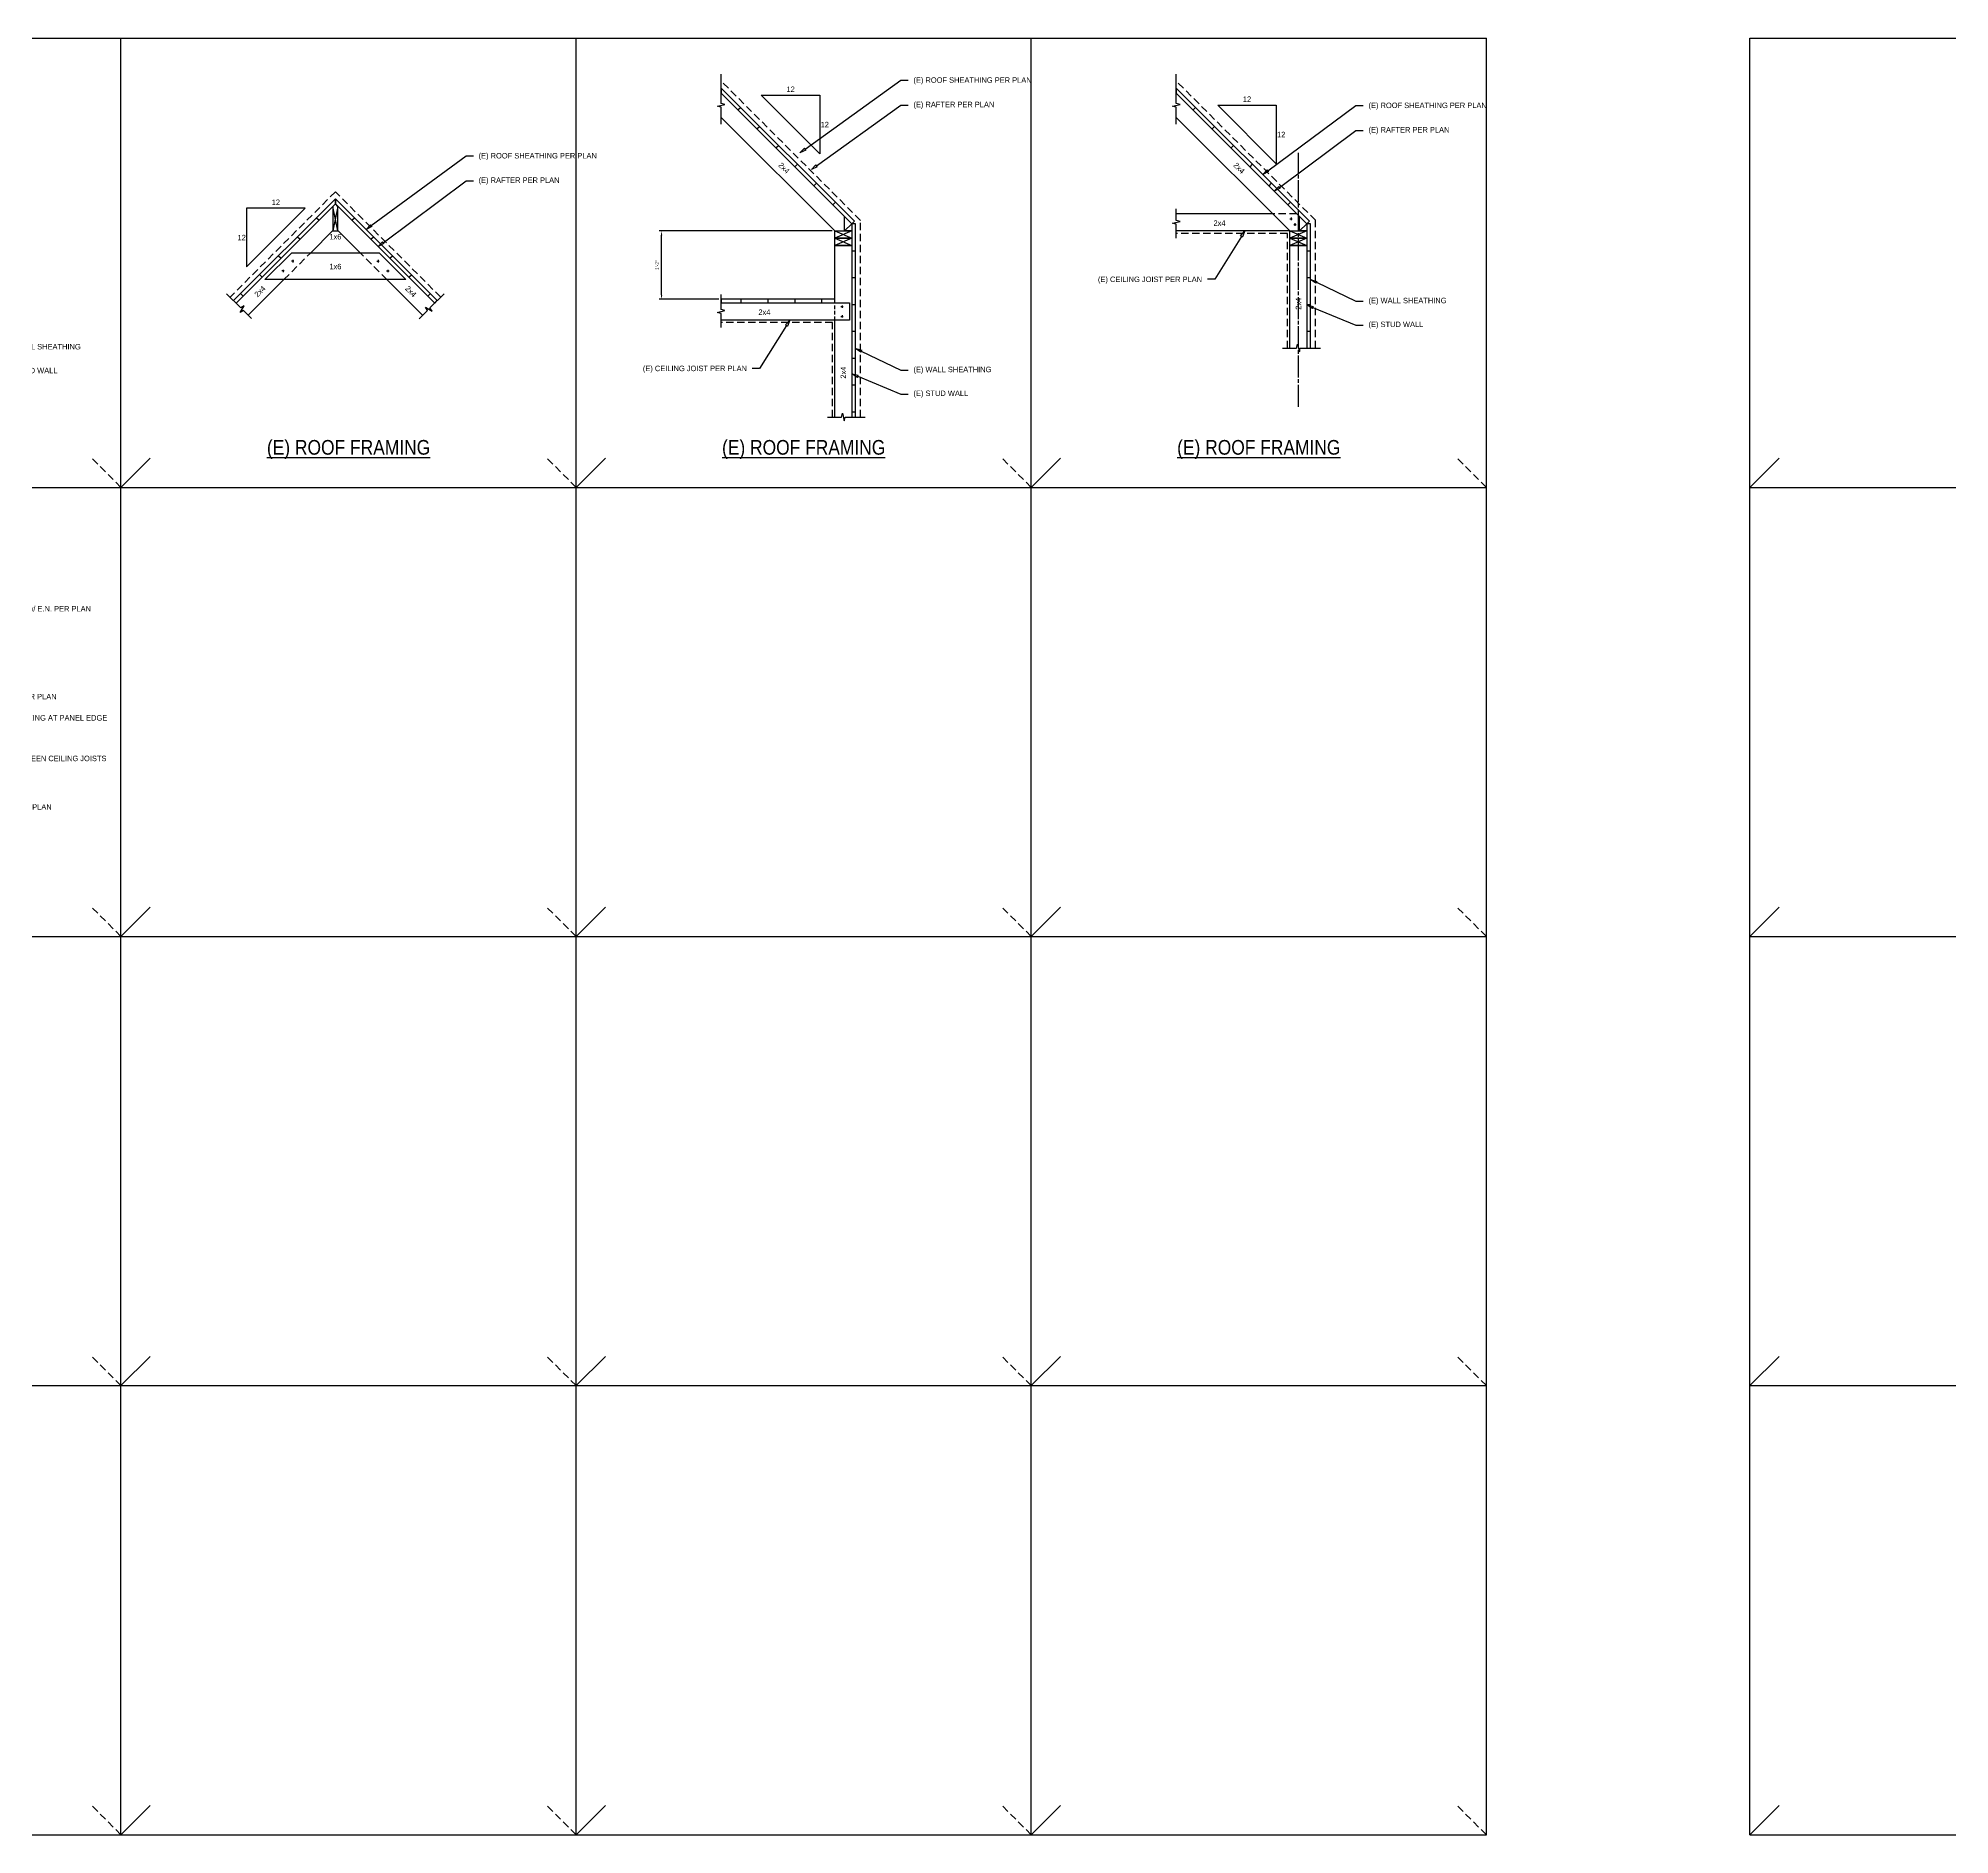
# Model space of a CAD drawing. Header units: inches. Extents: x -2661 to 42767, y -1222 to 9099.
# Drawn here: x -2299 to -1907.5, y 3629.5 to 3997.5 of the extents above; entities that cross this region are included whole.
import ezdxf
from ezdxf import colors
from ezdxf.entities.mleader import LeaderData, LeaderLine
from ezdxf.math import Vec2, Vec3

# ---------------------------------------------------------------- set-up
doc = ezdxf.new("R2010")
doc.units = ezdxf.units.IN
doc.header["$LTSCALE"] = 12
doc.header["$MEASUREMENT"] = 0
doc.header["$PDMODE"] = 3
for name, pattern in [('CENTER4', [0.9975, 0.75, -0.06125, 0.125, -0.06125]), ('HIDDEN2', [0.1875, 0.125, -0.0625]), ('HIDDEN4', [0.09375, 0.0625, -0.03125])]:
    doc.linetypes.add(name, pattern=pattern)
doc.layers.get('0').update_dxf_attribs({"linetype": 'CONTINUOUS'})
doc.layers.get('DefPoints').update_dxf_attribs({"color": 251, "linetype": 'CONTINUOUS'})
doc.layers.add('DESIGNER COMMENTS', color=221, linetype='CONTINUOUS', plot=False)
doc.layers.add('S-ANNO-GRID-NONPLOT', color=251, linetype='CONTINUOUS', plot=False)
for name, color, linetype in [('S-ANNO-NOTE', 4, 'CONTINUOUS'), ('S-ANNO-NOTE-EXIST', 251, 'CONTINUOUS'), ('S-ARCH-FINISHES', 1, 'HIDDEN2'), ('S-BREAK', 2, 'CONTINUOUS'), ('S-EXISTING', 1, 'CONTINUOUS'), ('S-NOTE', 4, 'CONTINUOUS'), ('S-NOTE-EXIST', 1, 'CONTINUOUS'), ('S-WOOD', 3, 'CONTINUOUS')]:
    doc.layers.add(name, color=color, linetype=linetype)
doc.styles.add('Arial', font='arial.ttf', dxfattribs={"width": 0.85})
doc.dimstyles.new('DIM-8_Se', dxfattribs={"dimscale": 8, "dimtxt": 0.09375, "dimasz": 0.109375, "dimexe": 0.0625, "dimexo": 0.0625, "dimgap": 0.0625, "dimtad": 1, "dimdec": 4, "dimzin": 11, "dimdsep": 46, "dimlunit": 4, "dimtxsty": 'Arial', "dimblk": 'ARCHTICK', "dimcen": 0.125, "dimdle": 0.0625, "dimclrd": 256, "dimclre": 256, "dimclrt": 4, "dimadec": 0, "dimazin": 0, "dimtfac": 0.75, "dimtdec": 4, "dimtmove": 0, "dimatfit": 3, "dimfxl": 1, "dimfrac": 1, "dimtolj": 1, "dimtzin": 0, "dimarcsym": 0})

# ---------------------------------------------------------------- blocks, each defined once
blk = doc.blocks.new('Se_24x36_STARTERS_GRID')
for p, q in [((-372.84, 276), (-279.63, 276)), ((-372.84, 184), (-372.84, 276)), ((-279.63, -92), (-279.63, 276)), ((-279.63, 276), (-186.42, 276)), ((-186.42, -92), (-186.42, 276)), ((-186.42, 276), (-93.21, 276)), ((-93.21, -92), (-93.21, 276)), ((-93.21, 276), (0, 276)), ((0, 184), (0, 276)), ((-372.84, 184), (-366.84, 190)), ((-279.63, 184), (-273.63, 190)), ((-186.42, 184), (-180.42, 190)), ((-93.21, 184), (-87.21, 190)), ((-372.84, 92), (-372.84, 184)), ((-372.84, 184), (-279.63, 184)), ((-279.63, 184), (-186.42, 184)), ((-186.42, 184), (-93.21, 184)), ((-93.21, 184), (0, 184)), ((0, 92), (0, 184)), ((-372.84, 92), (-366.84, 98)), ((-279.63, 92), (-273.63, 98)), ((-186.42, 92), (-180.42, 98)), ((-93.21, 92), (-87.21, 98)), ((-372.84, 0), (-372.84, 92)), ((-372.84, 92), (-279.63, 92)), ((-279.63, 92), (-186.42, 92)), ((-186.42, 92), (-93.21, 92)), ((-93.21, 92), (0, 92)), ((0, 0), (0, 92)), ((-372.84, 0), (-366.84, 6)), ((-279.63, 0), (-273.63, 6)), ((-186.42, 0), (-180.42, 6)), ((-93.21, 0), (-87.21, 6)), ((-372.84, 0), (-279.63, 0)), ((-372.84, -92), (-372.84, 0)), ((-279.63, 0), (-186.42, 0)), ((-186.42, 0), (-93.21, 0)), ((-93.21, 0), (0, 0)), ((0, -92), (0, 0)), ((-372.84, -92), (-366.84, -86)), ((-279.63, -92), (-273.63, -86)), ((-186.42, -92), (-180.42, -86)), ((-93.21, -92), (-87.21, -86)), ((-372.84, -92), (-279.63, -92)), ((-279.63, -92), (-186.42, -92)), ((-186.42, -92), (-93.21, -92)), ((-93.21, -92), (0, -92))]:
    blk.add_line(p, q)
at = {"linetype": 'HIDDEN2'}
for p, q in [((-279.63, 184), (-285.63, 190)), ((-186.42, 184), (-192.42, 190)), ((-93.21, 184), (-99.21, 190)), ((0, 184), (-6, 190)), ((-279.63, 92), (-285.63, 98)), ((-186.42, 92), (-192.42, 98)), ((-93.21, 92), (-99.21, 98)), ((0, 92), (-6, 98)), ((-279.63, 0), (-285.63, 6)), ((-186.42, 0), (-192.42, 6)), ((-93.21, 0), (-99.21, 6)), ((0, 0), (-6, 6)), ((-279.63, -92), (-285.63, -86)), ((-186.42, -92), (-192.42, -86)), ((-93.21, -92), (-99.21, -86)), ((0, -92), (-6, -86))]:
    blk.add_line(p, q, dxfattribs=at)
blk = doc.blocks.new('_ClosedBlank')
at = {"color": 0, "linetype": 'ByBlock', "lineweight": -2}
for p, q in [((-1, 0.17), (0, 0)), ((-1, 0.17), (-1, -0.17)), ((0, 0), (-1, -0.17))]:
    blk.add_line(p, q, dxfattribs=at)
blk = doc.blocks.new('*U1165')
at = {"layer": 'S-WOOD', "color": 1}
for p, q in [((1.5, -3.5), (0, 0)), ((1.5, 0), (0, -3.5))]:
    blk.add_line(p, q, dxfattribs=at)
at = {"layer": 'S-WOOD', "color": 2}
blk.add_lwpolyline([(1.5, -3.5), (0, -3.5), (0, 0), (1.5, 0)], close=True, dxfattribs=at)
blk = doc.blocks.new('*U1166')
at = {"layer": 'S-WOOD', "color": 1}
for p, q in [((1.5, -3.5), (0, 0)), ((1.5, 0), (0, -3.5))]:
    blk.add_line(p, q, dxfattribs=at)
at = {"layer": 'S-WOOD', "color": 2}
blk.add_lwpolyline([(1.5, -3.5), (0, -3.5), (0, 0), (1.5, 0)], close=True, dxfattribs=at)
blk = doc.blocks.new('*U1167')
at = {"layer": 'S-WOOD', "color": 1}
for p, q in [((1.5, -3.5), (0, 0)), ((1.5, 0), (0, -3.5))]:
    blk.add_line(p, q, dxfattribs=at)
at = {"layer": 'S-WOOD', "color": 2}
blk.add_lwpolyline([(1.5, -3.5), (0, -3.5), (0, 0), (1.5, 0)], close=True, dxfattribs=at)
blk = doc.blocks.new('*D1801')
at = {"layer": 'DefPoints', "color": 0, "transparency": 16777216}
for p in [(-2171.37, 3958.07), (-2135.89, 3958.07), (-2159.16, 3944.07)]:
    blk.add_point(p, dxfattribs=at)
at = {"layer": 'DESIGNER COMMENTS', "lineweight": -2, "transparency": 16777216}
for p, q in [((-2136.39, 3958.07), (-2171.87, 3958.07)), ((-2171.37, 3944.95), (-2171.37, 3957.2)), ((-2159.66, 3944.07), (-2171.87, 3944.07))]:
    blk.add_line(p, q, dxfattribs=at)
at = {"layer": 'DESIGNER COMMENTS', "transparency": 16777216}
for points in [[(-2171.51, 3957.2), (-2171.22, 3957.2), (-2171.37, 3958.07)], [(-2171.51, 3944.95), (-2171.22, 3944.95), (-2171.37, 3944.07)]]:
    blk.add_solid(points, dxfattribs=at)
at = {"layer": 'DESIGNER COMMENTS', "transparency": 16777216, "insert": (-2172.24, 3951.07), "char_height": 0.75, "attachment_point": 5, "rotation": 90, "style": 'Arial'}
blk.add_mtext('\\A1;1\'-2"', dxfattribs=at)
blk = doc.blocks.new('*U1164')
at = {"layer": 'S-WOOD', "color": 1}
for p, q in [((1.5, -3.5), (0, 0)), ((1.5, 0), (0, -3.5))]:
    blk.add_line(p, q, dxfattribs=at)
at = {"layer": 'S-WOOD', "color": 2}
blk.add_lwpolyline([(1.5, -3.5), (0, -3.5), (0, 0), (1.5, 0)], close=True, dxfattribs=at)
blk = doc.blocks.new('NAIL-END')
at = {"color": 0}
for p, q in [((-0.25, 0), (0.25, 0)), ((0, 0.25), (0, -0.25))]:
    blk.add_line(p, q, dxfattribs=at)

msp = doc.modelspace()

# ---------------------------------------------------------------- hatches: boundary and pattern name
at = {"layer": 'S-EXISTING'}
h = msp.add_hatch(dxfattribs=at)
h.set_pattern_fill('LINE', color=256, scale=44, angle=45, style=0)
h.set_pattern_definition([(45, (-2132.3883, 3959.519), (-3.8891, 3.8891), [])])
h.paths.add_polyline_path([(-2159.15815, 3986.28873), (-2132.38829, 3959.51888), (-2131.85796, 3960.04921), (-2159.15815, 3987.34939)])
h = msp.add_hatch(dxfattribs=at)
h.set_pattern_fill('LINE', color=256, scale=44, angle=45, style=0)
h.set_pattern_definition([(45, (-2039.179, 3959.52), (-3.8891, 3.8891), [])])
h.paths.add_polyline_path([(-2065.94905, 3986.29006), (-2039.17919, 3959.52021), (-2038.64886, 3960.05054), (-2065.94905, 3987.35072)])
h = msp.add_hatch(dxfattribs=at)
h.set_pattern_fill('LINE', color=256, scale=44, angle=135, style=0)
h.set_pattern_definition([(135, (-2238.16, 3964.67), (-3.8891, -3.8891), [])])
h.paths.add_polyline_path([(-2258.49781, 3943.27174), (-2238.1601, 3963.60945), (-2238.1601, 3964.67011), (-2259.02814, 3943.80207)])
h = msp.add_hatch(dxfattribs=at)
h.set_pattern_fill('LINE', color=256, scale=44, angle=45, style=0)
h.set_pattern_definition([(45, (-2238.16, 3964.67), (-3.8891, 3.8891), [])])
h.paths.add_polyline_path([(-2238.1601, 3963.60945), (-2217.82239, 3943.27174), (-2217.29206, 3943.80207), (-2238.1601, 3964.67011)])
h = msp.add_hatch(dxfattribs=at)
h.set_pattern_fill('ANSI31', color=256, scale=44, angle=-45, style=0)
h.set_pattern_definition([(0, (-2132.3883, 3959.519), (1e-15, 5.5), [])])
h.paths.add_polyline_path([(-2132.38829, 3959.51888), (-2132.38829, 3919.95156), (-2131.63829, 3919.95156), (-2131.63829, 3959.51888)])
h = msp.add_hatch(dxfattribs=at)
h.set_pattern_fill('ANSI31', color=256, scale=44, angle=-45, style=0)
h.set_pattern_definition([(0, (-2038.429, 3959.52), (1e-15, 5.5), [])])
h.paths.add_polyline_path([(-2039.17919, 3959.52021), (-2039.17919, 3934.07046), (-2038.42919, 3934.07046), (-2038.42919, 3959.52021)])
h = msp.add_hatch(dxfattribs=at)
h.set_pattern_fill('LINE', color=256, scale=44, angle=90, style=0)
h.set_pattern_definition([(90, (-2138.536, 3942.0365), (-5.5, 3e-16), [])])
h.paths.add_polyline_path([(-2159.15682, 3943.32046), (-2135.88829, 3943.32046), (-2135.88829, 3944.07046), (-2159.15682, 3944.07046)])

# ---------------------------------------------------------------- linework, layer by layer
at = {"layer": 'DESIGNER COMMENTS', "linetype": 'CENTER4', "ltscale": 0.5}
msp.add_line((-2040.92919, 3922.06931), (-2040.92919, 3974.08376), dxfattribs=at)
at = {"layer": 'DESIGNER COMMENTS'}
for points in [[(-2150.93521, 3985.85726), (-2138.93521, 3985.85726), (-2138.93521, 3973.85726)], [(-2057.46227, 3983.82566), (-2045.46227, 3983.82566), (-2045.46227, 3971.82566)], [(-2244.36189, 3962.71097), (-2256.36189, 3962.71097), (-2256.36189, 3950.71097)]]:
    msp.add_lwpolyline(points, close=True, dxfattribs=at)
at = {"layer": 'S-ANNO-NOTE-EXIST'}
for p, q in [((-2039.17919, 3959.52021), (-2065.94905, 3986.29006)), ((-2039.17919, 3959.52021), (-2065.94772, 3986.28873)), ((-2133.41342, 3960.54534), (-2156.68194, 3983.81386)), ((-2135.88829, 3958.07046), (-2159.15682, 3981.33898)), ((-2042.67919, 3958.07046), (-2065.94772, 3981.33898)), ((-2258.49781, 3943.27174), (-2238.1601, 3963.60945)), ((-2237.6601, 3963.10945), (-2238.6601, 3958.10945)), ((-2237.6601, 3958.10945), (-2238.6601, 3963.10945)), ((-2217.82239, 3943.27174), (-2238.1601, 3963.60945))]:
    msp.add_line(p, q, dxfattribs=at)
at = {"layer": 'S-ANNO-NOTE-EXIST', "color": 2}
msp.add_lwpolyline([(-2238.6601, 3958.10945), (-2237.6601, 3958.10945), (-2237.6601, 3963.10945), (-2238.1601, 3963.60945), (-2238.6601, 3963.10945)], close=True, dxfattribs=at)
at = {"layer": 'S-ANNO-NOTE-EXIST'}
msp.add_lwpolyline([(-2223.72076, 3948.10945), (-2252.59944, 3948.10945), (-2247.09944, 3953.60945), (-2229.22076, 3953.60945)], close=True, dxfattribs=at)
at = {"layer": 'S-ARCH-FINISHES'}
for points in [[(-2130.63829, 3919.95156), (-2130.63829, 3960.24375), (-2159.15815, 3988.7636)], [(-2037.42919, 3934.07046), (-2037.42919, 3960.24508), (-2065.94905, 3988.76494)], [(-2216.58495, 3944.50918), (-2238.1601, 3966.08433), (-2259.73525, 3944.50918)], [(-2043.17919, 3934.07046), (-2043.17919, 3957.57046), (-2065.94772, 3957.57046)], [(-2136.38829, 3919.95156), (-2136.38829, 3939.32046), (-2159.15682, 3939.32046)]]:
    msp.add_lwpolyline(points, dxfattribs=at)
at = {"layer": 'S-BREAK', "color": 1}
for points in [[(-2159.15682, 3979.92477), (-2159.15682, 3983.43528), (-2159.93517, 3983.62457), (-2158.37846, 3984.00314), (-2159.15682, 3984.19243), (-2159.15682, 3990.17782)], [(-2065.94772, 3979.92477), (-2065.94772, 3983.43528), (-2066.72607, 3983.62457), (-2065.16937, 3984.00314), (-2065.94772, 3984.19243), (-2065.94772, 3990.17782)], [(-2065.94772, 3956.57046), (-2065.94772, 3959.44189), (-2066.72607, 3959.63118), (-2065.16937, 3960.00975), (-2065.94772, 3960.19904), (-2065.94772, 3962.57046)], [(-2255.33911, 3940.11304), (-2257.01719, 3941.79112), (-2257.70141, 3941.37459), (-2256.86835, 3942.74304), (-2257.55257, 3942.3265), (-2260.44235, 3945.21629)], [(-2221.00437, 3940.08976), (-2219.32752, 3941.76661), (-2219.74405, 3942.45084), (-2218.37561, 3941.61778), (-2218.79214, 3942.302), (-2215.87785, 3945.21629)], [(-2159.15682, 3938.32046), (-2159.15682, 3941.19189), (-2159.93517, 3941.38118), (-2158.37846, 3941.75975), (-2159.15682, 3941.94904), (-2159.15682, 3945.07046)], [(-2044.17919, 3934.07046), (-2041.30777, 3934.07046), (-2041.11848, 3934.84881), (-2040.73991, 3933.29211), (-2040.55062, 3934.07046), (-2036.42919, 3934.07046)], [(-2137.38829, 3919.95156), (-2134.51687, 3919.95156), (-2134.32758, 3920.72991), (-2133.94901, 3919.17321), (-2133.75972, 3919.95156), (-2129.63829, 3919.95156)]]:
    msp.add_lwpolyline(points, dxfattribs=at)
at = {"layer": 'S-EXISTING'}
for p, q in [((-2133.88829, 3958.07046), (-2132.38829, 3959.51888)), ((-2046.17919, 3961.57046), (-2065.94772, 3961.57046)), ((-2042.67919, 3958.07046), (-2065.94772, 3958.07046)), ((-2040.67919, 3958.07046), (-2039.17919, 3959.51888))]:
    msp.add_line(p, q, dxfattribs=at)
at = {"layer": 'S-EXISTING', "linetype": 'HIDDEN2'}
msp.add_line((-2041.22945, 3961.57046), (-2046.17919, 3961.57046), dxfattribs=at)
at = {"layer": 'S-EXISTING'}
for points in [[(-2159.15815, 3986.28873), (-2132.38829, 3959.51888), (-2131.85796, 3960.04921), (-2159.15815, 3987.34939)], [(-2065.94905, 3986.29006), (-2039.17919, 3959.52021), (-2038.64886, 3960.05054), (-2065.94905, 3987.35072)], [(-2258.49781, 3943.27174), (-2238.1601, 3963.60945), (-2238.1601, 3964.67011), (-2259.02814, 3943.80207)], [(-2238.1601, 3963.60945), (-2217.82239, 3943.27174), (-2217.29206, 3943.80207), (-2238.1601, 3964.67011)], [(-2132.38829, 3959.51888), (-2132.38829, 3919.95156), (-2131.63829, 3919.95156), (-2131.63829, 3959.51888)], [(-2039.17919, 3959.52021), (-2039.17919, 3934.07046), (-2038.42919, 3934.07046), (-2038.42919, 3959.52021)], [(-2159.15682, 3943.32046), (-2135.88829, 3943.32046), (-2135.88829, 3944.07046), (-2159.15682, 3944.07046)]]:
    msp.add_lwpolyline(points, close=True, dxfattribs=at)
for points in [[(-2238.6601, 3958.15971), (-2243.21035, 3953.60945)], [(-2237.6601, 3958.15971), (-2233.10985, 3953.60945)], [(-2135.88829, 3943.32046), (-2135.88829, 3955.07046), (-2132.38829, 3955.07046), (-2132.38829, 3919.95156)], [(-2042.67919, 3934.07046), (-2042.67919, 3955.07046), (-2039.17919, 3955.07046), (-2039.17919, 3934.07046)], [(-2248.71035, 3948.10945), (-2256.02294, 3940.79687)], [(-2227.60985, 3948.10945), (-2220.29727, 3940.79687)], [(-2159.15682, 3943.32046), (-2132.88829, 3943.32046), (-2132.88829, 3939.82046), (-2159.15682, 3939.82046)], [(-2135.88829, 3919.95156), (-2135.88829, 3939.82046)]]:
    msp.add_lwpolyline(points, dxfattribs=at)
at = {"layer": 'S-EXISTING', "color": 2}
for points in [[(-2133.88829, 3958.07046), (-2133.88829, 3961.02021), (-2132.38829, 3959.51888), (-2132.38829, 3958.07046)], [(-2040.67919, 3958.07046), (-2040.67919, 3961.02021), (-2039.17919, 3959.51888), (-2039.17919, 3958.07046)]]:
    msp.add_lwpolyline(points, close=True, dxfattribs=at)
at = {"layer": 'S-EXISTING', "linetype": 'HIDDEN2'}
for points in [[(-2248.71035, 3948.10945), (-2243.21035, 3953.60945)], [(-2227.60985, 3948.10945), (-2233.10985, 3953.60945)]]:
    msp.add_lwpolyline(points, dxfattribs=at)
at = {"layer": 'S-EXISTING', "linetype": 'HIDDEN4'}
msp.add_lwpolyline([(-2135.88829, 3939.82046), (-2135.88829, 3943.32046)], dxfattribs=at)

# ---------------------------------------------------------------- block references
at = {"layer": 'S-ANNO-GRID-NONPLOT'}
for p in [(-2002.44556, 3721.54657), (-1575.60916, 3721.54657)]:
    msp.add_blockref('Se_24x36_STARTERS_GRID', p, dxfattribs=at)
at = {"layer": 'S-EXISTING', "rotation": 90}
for name, p in [('*U1165', (-2135.88829, 3956.57046)), ('*U1167', (-2042.67919, 3956.57046)), ('*U1164', (-2135.88829, 3955.07046)), ('*U1166', (-2042.67919, 3955.07046))]:
    msp.add_blockref(name, p, dxfattribs=at)
at = {"layer": 'S-EXISTING', "color": 1}
for p in [(-2042.44231, 3960.55777), (-2041.64951, 3959.4), (-2229.42681, 3951.87096), (-2227.42681, 3949.87096), (-2134.38829, 3942.57046), (-2134.38829, 3940.57046)]:
    msp.add_blockref('NAIL-END', p, dxfattribs=at)
at = {"layer": 'S-EXISTING', "color": 1, "xscale": -1}
for p in [(-2246.89339, 3951.87096), (-2248.89339, 3949.87096)]:
    msp.add_blockref('NAIL-END', p, dxfattribs=at)

# ---------------------------------------------------------------- texts
at = {"layer": 'DESIGNER COMMENTS', "char_height": 1.125, "attachment_point": 5, "style": 'Arial'}
for s, insert in [('12', (-2144.93521, 3987.09045)), ('12', (-2051.46227, 3985.05885)), ('12', (-2137.93521, 3979.85726)), ('12', (-2044.46227, 3977.82566)), ('12', (-2250.36189, 3963.94416)), ('2x4', (-2057.09592, 3959.67487)), ('12', (-2257.36189, 3956.71097)), ('1x6', (-2238.1601, 3956.88455)), ('1x6', (-2238.1601, 3950.76457)), ('2x4', (-2150.30502, 3941.42487))]:
    msp.add_mtext(s, dxfattribs=dict(at, insert=insert))
for insert, rotation in [((-2146.28512, 3970.94216), 315), ((-2053.07602, 3970.94216), 315), ((-2253.60408, 3945.6906), 45), ((-2222.71612, 3945.6906), 315), ((-2040.92919, 3943.16539), 90), ((-2134.13829, 3929.04649), 90)]:
    msp.add_mtext('2x4', dxfattribs=dict(at, insert=insert, rotation=rotation))
at = {"layer": 'S-ANNO-NOTE', "color": 191, "char_height": 3, "width": 80, "attachment_point": 8, "style": 'Arial'}
for insert in [(-2235.46831, 3911.34248), (-2142.25921, 3911.34248), (-2049.05011, 3911.34248)]:
    msp.add_mtext('{\\L(E) ROOF FRAMING }', dxfattribs=dict(at, insert=insert))

# ---------------------------------------------------------------- dimensions: what is measured, and where the dimension line sits
at = {"layer": 'DESIGNER COMMENTS'}
dim = msp.add_linear_dim(base=(-2171.36733, 3958.07046), p1=(-2159.15682, 3944.07046), p2=(-2135.88829, 3958.07046), angle=270, dimstyle='DIM-8_Se', override={"dimsah": 1, "dimclrt": 256}, dxfattribs=at)
dim.commit()
dim.dimension.update_dxf_attribs({"geometry": '*D1801', "text_midpoint": (-2172.24387, 3951.07046)})

# ---------------------------------------------------------------- leaders
at = {"layer": 'S-ANNO-NOTE-EXIST'}
ml = msp.add_multileader_mtext('Standard', dxfattribs=at)
ml.set_content('{\\C256;(E) ROOF SHEATHING PER PLAN}', color=4, style='Arial')
ml.set_leader_properties(color=256)
ml.set_arrow_properties(name='CLOSEDBLANK')
ml.build(insert=Vec2(0, 0))
ml.multileader.update_dxf_attribs({"dogleg_length": 0.36, "arrow_head_size": 1.3125, "scale": 12})
ctx = ml.context
ctx.base_point, ctx.scale, ctx.char_height, ctx.arrow_head_size, ctx.landing_gap_size, ctx.plane_origin = Vec3(-2120.85959, 3988.97807), 12, 1.125, 1.3125, 1.08, Vec3(-2109.22597, 4278.12678)
notes = []
notes.append((ctx, [(1, (1, 1, 0), (-2122.35959, 3988.97807), (1, 0), 1.5, [(0, [(-2143.03053, 3974.05153)], 0, [])])]))
ctx.mtext.insert, ctx.mtext.width, ctx.mtext.flow_direction = Vec3(-2119.77959, 3989.54095), 14.1032179, 5
ml = msp.add_multileader_mtext('Standard', dxfattribs=at)
ml.set_content('{\\C256;(E) RAFTER PER PLAN}', color=4, style='Arial')
ml.set_leader_properties(color=256)
ml.set_arrow_properties(name='CLOSEDBLANK')
ml.build(insert=Vec2(0, 0))
ml.multileader.update_dxf_attribs({"dogleg_length": 0.36, "arrow_head_size": 1.3125, "scale": 12})
ctx = ml.context
ctx.base_point, ctx.scale, ctx.char_height, ctx.arrow_head_size, ctx.landing_gap_size, ctx.plane_origin = Vec3(-2120.85959, 3983.81101), 12, 1.125, 1.3125, 1.08, Vec3(-2109.78476, 4265.16858)
notes.append((ctx, [(1, (1, 1, 0), (-2122.35959, 3983.81101), (1, 0), 1.5, [(0, [(-2140.67867, 3970.63901)], 0, [])])]))
ctx.mtext.insert, ctx.mtext.width, ctx.mtext.flow_direction = Vec3(-2119.77959, 3984.53889), 14.3758731, 5
ml = msp.add_multileader_mtext('Standard', dxfattribs=at)
ml.set_content('{\\C256;(E) ROOF SHEATHING PER PLAN}', color=4, style='Arial')
ml.set_leader_properties(color=256)
ml.set_arrow_properties(name='CLOSEDBLANK')
ml.build(insert=Vec2(0, 0))
ml.multileader.update_dxf_attribs({"dogleg_length": 0.36, "arrow_head_size": 1.3125, "scale": 12})
ctx = ml.context
ctx.base_point, ctx.scale, ctx.char_height, ctx.arrow_head_size, ctx.landing_gap_size, ctx.plane_origin = Vec3(-2027.65049, 3983.79535), 12, 1.125, 1.3125, 1.08, Vec3(-2016.01687, 4272.94406)
notes.append((ctx, [(1, (1, 1, 0), (-2029.15049, 3983.79535), (1, 0), 1.5, [(0, [(-2048.22147, 3969.62315)], 0, [])])]))
ctx.mtext.insert, ctx.mtext.width, ctx.mtext.flow_direction = Vec3(-2026.57049, 3984.35823), 14.1032179, 5
ml = msp.add_multileader_mtext('Standard', dxfattribs=at)
ml.set_content('{\\C256;(E) RAFTER PER PLAN}', color=4, style='Arial')
ml.set_leader_properties(color=256)
ml.set_arrow_properties(name='CLOSEDBLANK')
ml.build(insert=Vec2(0, 0))
ml.multileader.update_dxf_attribs({"dogleg_length": 0.36, "arrow_head_size": 1.3125, "scale": 12})
ctx = ml.context
ctx.base_point, ctx.scale, ctx.char_height, ctx.arrow_head_size, ctx.landing_gap_size, ctx.plane_origin = Vec3(-2027.65049, 3978.62829), 12, 1.125, 1.3125, 1.08, Vec3(-2016.57566, 4259.98586)
notes.append((ctx, [(1, (1, 1, 0), (-2029.15049, 3978.62829), (1, 0), 1.5, [(0, [(-2045.86888, 3966.20989)], 0, [])])]))
ctx.mtext.insert, ctx.mtext.width, ctx.mtext.flow_direction = Vec3(-2026.57049, 3979.35617), 14.3758731, 5
ml = msp.add_multileader_mtext('Standard', dxfattribs=at)
ml.set_content('{\\C256;(E) ROOF SHEATHING PER PLAN}', color=4, style='Arial')
ml.set_leader_properties(color=256)
ml.set_arrow_properties(name='CLOSEDBLANK')
ml.build(insert=Vec2(0, 0))
ml.multileader.update_dxf_attribs({"dogleg_length": 0.36, "arrow_head_size": 1.3125, "scale": 12})
ctx = ml.context
ctx.base_point, ctx.scale, ctx.char_height, ctx.arrow_head_size, ctx.landing_gap_size, ctx.plane_origin = Vec3(-2209.91079, 3973.48193), 12, 1.125, 1.3125, 1.08, Vec3(-2198.27717, 4262.63064)
notes.append((ctx, [(1, (1, 1, 0), (-2211.41079, 3973.48193), (1, 0), 1.5, [(0, [(-2231.87313, 3958.38315)], 0, [])])]))
ctx.mtext.insert, ctx.mtext.width, ctx.mtext.flow_direction = Vec3(-2208.83079, 3974.04481), 14.1032179, 5
ml = msp.add_multileader_mtext('Standard', dxfattribs=at)
ml.set_content('{\\C256;(E) RAFTER PER PLAN}', color=4, style='Arial')
ml.set_leader_properties(color=256)
ml.set_arrow_properties(name='CLOSEDBLANK')
ml.build(insert=Vec2(0, 0))
ml.multileader.update_dxf_attribs({"dogleg_length": 0.36, "arrow_head_size": 1.3125, "scale": 12})
ctx = ml.context
ctx.base_point, ctx.scale, ctx.char_height, ctx.arrow_head_size, ctx.landing_gap_size, ctx.plane_origin = Vec3(-2209.91079, 3968.31487), 12, 1.125, 1.3125, 1.08, Vec3(-2198.83597, 4249.67244)
notes.append((ctx, [(1, (1, 1, 0), (-2211.41079, 3968.31487), (1, 0), 1.5, [(0, [(-2229.42312, 3954.87247)], 0, [])])]))
ctx.mtext.insert, ctx.mtext.width, ctx.mtext.flow_direction = Vec3(-2208.83079, 3969.04275), 14.3758731, 5
ml = msp.add_multileader_mtext('Standard', dxfattribs=at)
ml.set_content('{\\C256;(E) CEILING JOIST PER PLAN}', color=4, style='Arial')
ml.set_leader_properties(color=256)
ml.set_arrow_properties(name='CLOSEDBLANK')
ml.build(insert=Vec2(0, 0))
ml.multileader.update_dxf_attribs({"dogleg_length": 0.36, "arrow_head_size": 1.3125, "scale": 12})
ctx = ml.context
ctx.base_point, ctx.scale, ctx.char_height, ctx.arrow_head_size, ctx.landing_gap_size, ctx.plane_origin = Vec3(-2073.28877, 3948.16134), 12, 1.125, 1.3125, 1.08, Vec3(-2080.64969, 4247.44456)
ctx.text_align_type = 2
notes.append((ctx, [(0, (1, 1, 0), (-2058.08333, 3948.16134), (-1, 0), 1.5, [(0, [(-2051.88183, 3958.07046)], 0, [])])]))
ctx.mtext.insert, ctx.mtext.width, ctx.mtext.alignment, ctx.mtext.flow_direction = Vec3(-2060.66333, 3948.72423), 11.6375802, 3, 5
ml = msp.add_multileader_mtext('Standard', dxfattribs=at)
ml.set_content('{\\C256;(E) WALL SHEATHING }', color=4, style='Arial')
ml.set_leader_properties(color=256)
ml.set_arrow_properties(name='CLOSEDBLANK')
ml.build(insert=Vec2(0, 0))
ml.multileader.update_dxf_attribs({"dogleg_length": 0.36, "arrow_head_size": 1.3125, "scale": 12})
ctx = ml.context
ctx.base_point, ctx.scale, ctx.char_height, ctx.arrow_head_size, ctx.landing_gap_size, ctx.plane_origin = Vec3(-2027.65049, 3943.65485), 12, 1.125, 1.3125, 1.08, Vec3(-2016.01687, 4232.80356)
notes.append((ctx, [(1, (1, 1, 0), (-2029.15049, 3943.65485), (1, 0), 1.5, [(0, [(-2038.42919, 3948.11628)], 0, [])])]))
ctx.mtext.insert, ctx.mtext.width, ctx.mtext.flow_direction = Vec3(-2026.57049, 3944.38272), 13.8820933, 5
ml = msp.add_multileader_mtext('Standard', dxfattribs=at)
ml.set_content('{\\C256;(E) STUD WALL  }', color=4, style='Arial')
ml.set_leader_properties(color=256)
ml.set_arrow_properties(name='CLOSEDBLANK')
ml.build(insert=Vec2(0, 0))
ml.multileader.update_dxf_attribs({"dogleg_length": 0.36, "arrow_head_size": 1.3125, "scale": 12})
ctx = ml.context
ctx.base_point, ctx.scale, ctx.char_height, ctx.arrow_head_size, ctx.landing_gap_size, ctx.plane_origin = Vec3(-2027.65049, 3938.77259), 12, 1.125, 1.3125, 1.08, Vec3(-2016.01687, 4227.9213)
notes.append((ctx, [(1, (1, 1, 0), (-2029.15049, 3938.77259), (1, 0), 1.5, [(0, [(-2039.17919, 3942.91025)], 0, [])])]))
ctx.mtext.insert, ctx.mtext.width, ctx.mtext.flow_direction = Vec3(-2026.57049, 3939.50046), 9.7609558, 5
ml = msp.add_multileader_mtext('Standard', dxfattribs=at)
ml.set_content('{\\C256;(E) WALL SHEATHING }', color=4, style='Arial')
ml.set_leader_properties(color=256)
ml.set_arrow_properties(name='CLOSEDBLANK')
ml.build(insert=Vec2(0, 0))
ml.multileader.update_dxf_attribs({"dogleg_length": 0.36, "arrow_head_size": 1.3125, "scale": 12})
ctx = ml.context
ctx.base_point, ctx.scale, ctx.char_height, ctx.arrow_head_size, ctx.landing_gap_size, ctx.plane_origin = Vec3(-2307.37127, 3934.19442), 12, 1.125, 1.3125, 1.08, Vec3(-2295.73765, 4223.34313)
notes.append((ctx, [(1, (1, 1, 0), (-2308.87127, 3934.19442), (1, 0), 1.5, [(0, [(-2318.14997, 3938.65585)], 0, [])])]))
ctx.mtext.insert, ctx.mtext.width, ctx.mtext.flow_direction = Vec3(-2306.29127, 3934.92229), 13.8820933, 5
ml = msp.add_multileader_mtext('Standard', dxfattribs=at)
ml.set_content('{\\C256;(E) CEILING JOIST PER PLAN}', color=4, style='Arial')
ml.set_leader_properties(color=256)
ml.set_arrow_properties(name='CLOSEDBLANK')
ml.build(insert=Vec2(0, 0))
ml.multileader.update_dxf_attribs({"dogleg_length": 0.36, "arrow_head_size": 1.3125, "scale": 12})
ctx = ml.context
ctx.base_point, ctx.scale, ctx.char_height, ctx.arrow_head_size, ctx.landing_gap_size, ctx.plane_origin = Vec3(-2166.49787, 3929.91134), 12, 1.125, 1.3125, 1.08, Vec3(-2173.85879, 4229.19456)
ctx.text_align_type = 2
notes.append((ctx, [(0, (1, 1, 0), (-2151.29243, 3929.91134), (-1, 0), 1.5, [(0, [(-2145.09093, 3939.82046)], 0, [])])]))
ctx.mtext.insert, ctx.mtext.width, ctx.mtext.alignment, ctx.mtext.flow_direction = Vec3(-2153.87243, 3930.47423), 11.6375802, 3, 5
ml = msp.add_multileader_mtext('Standard', dxfattribs=at)
ml.set_content('{\\C256;(E) STUD WALL  }', color=4, style='Arial')
ml.set_leader_properties(color=256)
ml.set_arrow_properties(name='CLOSEDBLANK')
ml.build(insert=Vec2(0, 0))
ml.multileader.update_dxf_attribs({"dogleg_length": 0.36, "arrow_head_size": 1.3125, "scale": 12})
ctx = ml.context
ctx.base_point, ctx.scale, ctx.char_height, ctx.arrow_head_size, ctx.landing_gap_size, ctx.plane_origin = Vec3(-2307.37127, 3929.31216), 12, 1.125, 1.3125, 1.08, Vec3(-2295.73765, 4218.46087)
notes.append((ctx, [(1, (1, 1, 0), (-2308.87127, 3929.31216), (1, 0), 1.5, [(0, [(-2318.89997, 3933.44982)], 0, [])])]))
ctx.mtext.insert, ctx.mtext.width, ctx.mtext.flow_direction = Vec3(-2306.29127, 3930.04003), 9.7609558, 5
ml = msp.add_multileader_mtext('Standard', dxfattribs=at)
ml.set_content('{\\C256;(E) WALL SHEATHING }', color=4, style='Arial')
ml.set_leader_properties(color=256)
ml.set_arrow_properties(name='CLOSEDBLANK')
ml.build(insert=Vec2(0, 0))
ml.multileader.update_dxf_attribs({"dogleg_length": 0.36, "arrow_head_size": 1.3125, "scale": 12})
ctx = ml.context
ctx.base_point, ctx.scale, ctx.char_height, ctx.arrow_head_size, ctx.landing_gap_size, ctx.plane_origin = Vec3(-2120.85959, 3929.53595), 12, 1.125, 1.3125, 1.08, Vec3(-2109.22597, 4218.68466)
notes.append((ctx, [(1, (1, 1, 0), (-2122.35959, 3929.53595), (1, 0), 1.5, [(0, [(-2131.63829, 3933.99738)], 0, [])])]))
ctx.mtext.insert, ctx.mtext.width, ctx.mtext.flow_direction = Vec3(-2119.77959, 3930.26382), 13.8820933, 5
ml = msp.add_multileader_mtext('Standard', dxfattribs=at)
ml.set_content('{\\C256;(E) STUD WALL  }', color=4, style='Arial')
ml.set_leader_properties(color=256)
ml.set_arrow_properties(name='CLOSEDBLANK')
ml.build(insert=Vec2(0, 0))
ml.multileader.update_dxf_attribs({"dogleg_length": 0.36, "arrow_head_size": 1.3125, "scale": 12})
ctx = ml.context
ctx.base_point, ctx.scale, ctx.char_height, ctx.arrow_head_size, ctx.landing_gap_size, ctx.plane_origin = Vec3(-2120.85959, 3924.65369), 12, 1.125, 1.3125, 1.08, Vec3(-2109.22597, 4213.8024)
notes.append((ctx, [(1, (1, 1, 0), (-2122.35959, 3924.65369), (1, 0), 1.5, [(0, [(-2132.38829, 3928.79135)], 0, [])])]))
ctx.mtext.insert, ctx.mtext.width, ctx.mtext.flow_direction = Vec3(-2119.77959, 3925.38156), 9.7609558, 5
at = {"layer": 'S-NOTE'}
ml = msp.add_multileader_mtext('Standard', dxfattribs=at)
ml.set_content('\\A1;E.N. ', color=256, style='Arial')
ml.set_leader_properties(color=2)
ml.build(insert=Vec2(0, 0))
ml.multileader.update_dxf_attribs({"dogleg_length": 0.36, "arrow_head_size": 1.3125, "scale": 12})
ctx = ml.context
ctx.base_point, ctx.scale, ctx.char_height, ctx.arrow_head_size, ctx.landing_gap_size, ctx.plane_origin = Vec3(-2312.89367, 3884.68674), 12, 1.125, 1.3125, 0.75, Vec3(-2373.06127, 4197.57436)
notes.append((ctx, [(0, (1, 1, 0), (-2314.39367, 3884.68674), (1, 0), 1.5, [(0, [(-2327.34882, 3874.3831)], 0, [])])]))
ctx.mtext.insert, ctx.mtext.width, ctx.mtext.flow_direction = Vec3(-2312.14367, 3885.24924), 12.1334737, 5
ml = msp.add_multileader_mtext('Standard', dxfattribs=at)
ml.set_content('\\A1;SHEATHING w/ E.N. PER PLAN', color=256, style='Arial')
ml.set_leader_properties(color=2)
ml.build(insert=Vec2(0, 0))
ml.multileader.update_dxf_attribs({"dogleg_length": 0.36, "arrow_head_size": 1.3125, "scale": 12})
ctx = ml.context
ctx.base_point, ctx.scale, ctx.char_height, ctx.arrow_head_size, ctx.landing_gap_size, ctx.plane_origin = Vec3(-2311.22325, 3880.68492), 12, 1.125, 1.3125, 0.75, Vec3(-2371.39085, 4193.57254)
notes.append((ctx, [(0, (1, 1, 0), (-2312.72325, 3880.68492), (1, 0), 1.5, [(0, [(-2319.6671, 3874.13338)], 0, [])])]))
ctx.mtext.insert, ctx.mtext.width, ctx.mtext.flow_direction = Vec3(-2310.47325, 3881.24781), 12.1334737, 5
ml = msp.add_multileader_mtext('Standard', dxfattribs=at)
ml.set_content('\\A1;2x FULL DEPTH BLOCKING AT PANEL EDGE', color=256, style='Arial')
ml.set_leader_properties(color=2)
ml.build(insert=Vec2(0, 0))
ml.multileader.update_dxf_attribs({"dogleg_length": 0.36, "arrow_head_size": 1.3125, "scale": 12})
ctx = ml.context
ctx.base_point, ctx.scale, ctx.char_height, ctx.arrow_head_size, ctx.landing_gap_size, ctx.plane_origin = Vec3(-2317.92275, 3858.32136), 12, 1.125, 1.3125, 0.75, Vec3(-2374.44328, 4166.764)
notes.append((ctx, [(0, (1, 1, 0), (-2319.42275, 3858.32136), (1, 0), 1.5, [(0, [(-2326.54746, 3869.7581)], 0, [])])]))
ctx.mtext.insert, ctx.mtext.width, ctx.mtext.flow_direction = Vec3(-2317.17275, 3858.89345), 17.6012018, 5
ml = msp.add_multileader_mtext('Standard', dxfattribs=at)
ml.set_content('\\A1;2x FLAT BLOCKING BETWEEN CEILING JOISTS', color=256, style='Arial')
ml.set_leader_properties(color=2)
ml.build(insert=Vec2(0, 0))
ml.multileader.update_dxf_attribs({"dogleg_length": 0.36, "arrow_head_size": 1.3125, "scale": 12})
ctx = ml.context
ctx.base_point, ctx.scale, ctx.char_height, ctx.arrow_head_size, ctx.landing_gap_size, ctx.plane_origin = Vec3(-2320.21276, 3850.01284), 12, 1.125, 1.3125, 0.75, Vec3(-2376.7333, 4158.45548)
notes.append((ctx, [(0, (1, 1, 0), (-2321.71276, 3850.01284), (1, 0), 1.5, [(0, [(-2331.74147, 3866.13307)], 0, [])])]))
ctx.mtext.insert, ctx.mtext.width, ctx.mtext.flow_direction = Vec3(-2319.46276, 3850.58493), 17.6012018, 5
ml = msp.add_multileader_mtext('Standard', dxfattribs=at)
ml.set_content('\\A1;"LTP4" CLIPS @16"O.C.', color=256, style='Arial')
ml.set_leader_properties(color=2)
ml.build(insert=Vec2(0, 0))
ml.multileader.update_dxf_attribs({"dogleg_length": 0.36, "arrow_head_size": 1.3125, "scale": 12})
ctx = ml.context
ctx.base_point, ctx.scale, ctx.char_height, ctx.arrow_head_size, ctx.landing_gap_size, ctx.plane_origin = Vec3(-2317.92275, 3853.2467), 12, 1.125, 1.3125, 0.75, Vec3(-2374.44328, 4161.68934)
notes.append((ctx, [(0, (1, 1, 0), (-2319.42275, 3853.2467), (1, 0), 1.5, [(0, [(-2328.04746, 3865.88307)], 0, [])])]))
ctx.mtext.insert, ctx.mtext.width, ctx.mtext.flow_direction = Vec3(-2317.17275, 3853.97457), 17.6012018, 5
ml = msp.add_multileader_mtext('Standard', dxfattribs=at)
ml.set_content('\\A1;CEILING JOIST PER PLAN', color=256, style='Arial')
ml.set_leader_properties(color=2)
ml.build(insert=Vec2(0, 0))
ml.multileader.update_dxf_attribs({"dogleg_length": 0.36, "arrow_head_size": 1.3125, "scale": 12})
ctx = ml.context
ctx.base_point, ctx.scale, ctx.char_height, ctx.arrow_head_size, ctx.landing_gap_size, ctx.plane_origin = Vec3(-2314.87032, 3862.6792), 12, 1.125, 1.3125, 0.75, Vec3(-2371.39085, 4171.12184)
notes.append((ctx, [(0, (1, 1, 0), (-2316.37032, 3862.6792), (1, 0), 1.5, [(0, [(-2317.36387, 3866.13307)], 0, [])])]))
ctx.mtext.insert, ctx.mtext.width, ctx.mtext.flow_direction = Vec3(-2314.12032, 3863.25129), 17.5384188, 5
ml = msp.add_multileader_mtext('Standard', dxfattribs=at)
ml.set_content('\\A1;SHEAR WALL w/ E.N. PER PLAN', color=256, style='Arial')
ml.set_leader_properties(color=2)
ml.build(insert=Vec2(0, 0))
ml.multileader.update_dxf_attribs({"dogleg_length": 0.36, "arrow_head_size": 1.3125, "scale": 12})
ctx = ml.context
ctx.base_point, ctx.scale, ctx.char_height, ctx.arrow_head_size, ctx.landing_gap_size, ctx.plane_origin = Vec3(-2320.21276, 3840.08569), 12, 1.125, 1.3125, 0.75, Vec3(-2375.7326, 4149.24894)
notes.append((ctx, [(0, (1, 1, 0), (-2321.71276, 3840.08569), (1, 0), 1.5, [(0, [(-2335.80708, 3850.27352)], 0, [])])]))
ctx.mtext.insert, ctx.mtext.width, ctx.mtext.flow_direction = Vec3(-2319.46276, 3840.64857), 16.1573819, 5
at = {"layer": 'S-NOTE-EXIST'}
ml = msp.add_multileader_mtext('Standard', dxfattribs=at)
ml.set_content('(E) STUD WALL', color=256, style='Arial')
ml.set_leader_properties(color=1)
ml.set_arrow_properties(name='CLOSEDBLANK')
ml.build(insert=Vec2(0, 0))
ml.multileader.update_dxf_attribs({"dogleg_length": 0.36, "arrow_head_size": 1.3125, "scale": 12})
ctx = ml.context
ctx.base_point, ctx.scale, ctx.char_height, ctx.arrow_head_size, ctx.landing_gap_size, ctx.plane_origin = Vec3(-2320.21276, 3844.08569), 12, 1.125, 1.3125, 0.75, Vec3(-2370.90418, 4146.42051)
notes.append((ctx, [(0, (1, 1, 0), (-2321.71276, 3844.08569), (1, 0), 1.5, [(0, [(-2336.30708, 3857.72705)], 0, [])])]))
ctx.mtext.insert, ctx.mtext.width, ctx.mtext.flow_direction = Vec3(-2319.46276, 3844.81356), 14.7013617, 5
for ctx, leaders in notes:
    for number, flags, end, landing, length, lines in leaders:
        leader = LeaderData()
        leader.index, (leader.has_last_leader_line, leader.has_dogleg_vector, leader.attachment_direction) = number, flags
        leader.last_leader_point, leader.dogleg_vector, leader.dogleg_length = Vec3(end), Vec3(landing), length
        for number, points, colour, breaks in lines:
            line = LeaderLine()
            line.index, line.vertices, line.color, line.breaks = number, Vec3.list(points), colors.encode_raw_color(colour), breaks
            leader.lines.append(line)
        ctx.leaders.append(leader)

doc.saveas('drawing.dxf')
